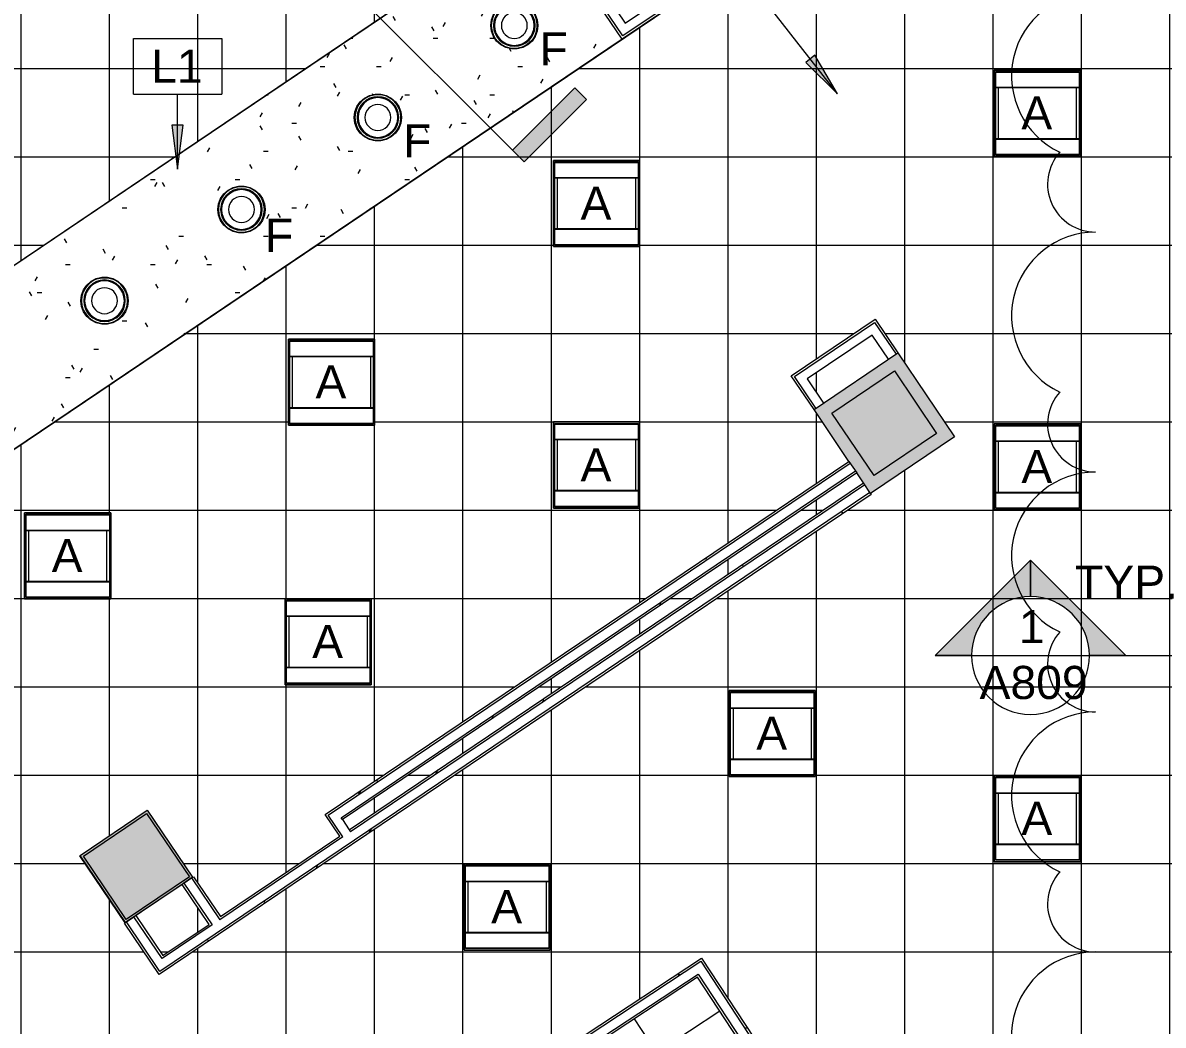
# Model space of a CAD drawing. Header units: inches. Extents: x 240 to 2111, y -1901 to 154.
# Drawn here: x 1155.8 to 1465.5, y -782.6 to -510.4 of the extents above; entities that cross this region are included whole.
import ezdxf

# ---------------------------------------------------------------- set-up
doc = ezdxf.new("R2010")
doc.units = ezdxf.units.IN
doc.header["$MEASUREMENT"] = 0
for name, color, linetype, lineweight in [('8th floor - 800-805 background_dwg', 8, 'Continuous', 9), ('A-ANNO-KEYN', 231, 'Continuous', 9), ('A-CLNG', 13, 'Continuous', 13), ('A-CLNG-PATT', 13, 'Continuous', 13), ('A-WALL', 113, 'Continuous', 13), ('A-Wall-Bldg', 7, 'Continuous', 9), ('A-WALL-PATT', 111, 'Continuous', 13), ('E-LITE-EQPM', 33, 'Continuous', 9), ('E-LITE-EQPM-IDEN', 33, 'Continuous', 9), ('G-ANNO-REVC', 71, 'Continuous', 9), ('G-ANNO-SYMB', 111, 'Continuous', 9), ('I-WALL', 2, 'Continuous', 13)]:
    doc.layers.add(name, color=color, linetype=linetype, lineweight=lineweight)
doc.styles.add('Arial', font='arial.ttf', dxfattribs={"height": 9})
doc.styles.add('Swis721 Lt BT', font='swissl.ttf', dxfattribs={"height": 9})
pattern_1 = [(0, (0, 0), (30.72, 7.68), [1.267, -21.773, 1.267, -21.773, -122.88]), (0, (0, 0), (30.72, 7.68), [-46.08, 1.267, -44.813, 1.267, -21.773, -53.76]), (0, (0, 0), (30.72, 7.68), [-115.2, 1.267, -14.093, 1.267, -37.133]), (120, (11.52, 3.84), (-22.011075, 22.7643), [1.267, -21.773, 1.267, -21.773, -122.88]), (120, (11.52, 3.84), (-22.011075, 22.7643), [-46.08, 1.267, -44.813, 1.267, -21.773, -53.76]), (120, (11.52, 3.84), (-22.011075, 22.7643), [-115.2, 1.267, -14.093, 1.267, -37.133]), (240, (15.36, 19.2), (-8.708925, -30.4443), [1.267, -21.773, 1.267, -21.773, -122.88]), (240, (15.36, 19.2), (-8.708925, -30.4443), [-46.08, 1.267, -44.813, 1.267, -21.773, -53.76]), (240, (15.36, 19.2), (-8.708925, -30.4443), [-115.2, 1.267, -14.093, 1.267, -37.133])]

# ---------------------------------------------------------------- blocks, each defined once
blk = doc.blocks.new('8th floor - 800-805 background_dwg-V1-REFLECTED CEILING PLAN')
at = {"layer": 'A-Wall-Bldg', "color": 253}
for p, q in [((1161.72, 446.46), (1174.02, 428.23)), ((1155.77, 415.92), (1155.74, 415.98))]:
    blk.add_line(p, q, dxfattribs=at)
at = {"layer": 'A-Wall-Bldg', "color": 253, "flags": 128}
blk.add_lwpolyline([(1161.72, 446.46), (1174.01, 428.23), (1155.77, 415.92)], dxfattribs=at)
blk = doc.blocks.new('L-Recessed-Axis-Duo - 2 x 2-V4-REFLECTED CEILING PLAN')
at = {"layer": 'E-LITE-EQPM'}
for p, q in [((-11.7, 11.7), (-11.7, -11.7)), ((11.7, 11.7), (-11.7, 11.7)), ((-11.37, 11.26), (-11.37, 11.27)), ((-11.37, 11.14), (-11.37, 11.26)), ((-11.37, 11.14), (11.38, 11.14)), ((11.32, 11.32), (-11.32, 11.32)), ((-11.32, 11.32), (-11.32, -11.32)), ((11.32, -11.32), (11.32, 11.32)), ((11.38, 11.27), (11.38, 11.26)), ((11.38, 11.26), (11.38, 11.14)), ((11.7, -11.7), (11.7, 11.7)), ((-11.32, 7.03), (11.32, 7.03)), ((-11.32, 7.02), (11.32, 7.02)), ((-11.32, 6.85), (11.32, 6.85)), ((-10.57, 6.86), (-10.57, -6.86)), ((10.57, -6.86), (10.57, 6.86)), ((11.32, -6.85), (-11.32, -6.85)), ((-11.32, -7.02), (11.32, -7.02)), ((-11.32, -7.03), (11.32, -7.03)), ((-11.7, -11.7), (11.7, -11.7)), ((-11.37, -11.26), (-11.37, -11.14)), ((-11.37, -11.14), (11.38, -11.14)), ((-11.37, -11.27), (-11.37, -11.26)), ((-11.32, -11.32), (11.32, -11.32)), ((11.38, -11.14), (11.38, -11.26)), ((11.38, -11.26), (11.38, -11.27))]:
    blk.add_line(p, q, dxfattribs=at)
for points, knots in [([(-11.64, 11.64), (-11.65, 11.65), (-11.65, 11.65), (-11.66, 11.66), (-11.67, 11.67), (-11.68, 11.68), (-11.68, 11.68), (-11.69, 11.69), (-11.69, 11.69), (-11.7, 11.7), (-11.7, 11.7), (-11.7, 11.7), (-11.7, 11.7)], [0, 0, 0, 0, 0.166667, 0.25, 0.333333, 0.416667, 0.5, 0.583333, 0.666667, 0.75, 0.833333, 1, 1, 1, 1]), ([(11.64, 11.64), (11.65, 11.65), (11.65, 11.65), (11.66, 11.66), (11.67, 11.67), (11.68, 11.68), (11.68, 11.68), (11.69, 11.69), (11.69, 11.69), (11.7, 11.7), (11.7, 11.7), (11.7, 11.7), (11.7, 11.7)], [0, 0, 0, 0, 0.166667, 0.25, 0.333333, 0.416667, 0.5, 0.583333, 0.666667, 0.75, 0.833333, 1, 1, 1, 1]), ([(-11.7, -11.7), (-11.7, -11.7), (-11.7, -11.7), (-11.7, -11.7), (-11.69, -11.69), (-11.69, -11.69), (-11.68, -11.68), (-11.68, -11.68), (-11.67, -11.67), (-11.66, -11.66), (-11.65, -11.65), (-11.65, -11.65), (-11.64, -11.64)], [-1, -1, -1, -1, -0.833333, -0.75, -0.666667, -0.583333, -0.5, -0.416667, -0.333333, -0.25, -0.166667, 0, 0, 0, 0]), ([(11.64, -11.64), (11.65, -11.65), (11.65, -11.65), (11.66, -11.66), (11.67, -11.67), (11.68, -11.68), (11.68, -11.68), (11.69, -11.69), (11.69, -11.69), (11.7, -11.7), (11.7, -11.7), (11.7, -11.7), (11.7, -11.7)], [0, 0, 0, 0, 0.166667, 0.25, 0.333333, 0.416667, 0.5, 0.583333, 0.666667, 0.75, 0.833333, 1, 1, 1, 1])]:
    blk.add_open_spline(points, degree=3, knots=knots, dxfattribs=at)
blk = doc.blocks.new('L-Recessed-Axis-Duo - 2 x 2-V5-REFLECTED CEILING PLAN')
at = {"layer": 'E-LITE-EQPM'}
for p, q in [((-11.7, 11.7), (-11.7, -11.7)), ((11.7, 11.7), (-11.7, 11.7)), ((-11.37, 11.26), (-11.37, 11.27)), ((-11.37, 11.14), (-11.37, 11.26)), ((-11.37, 11.14), (11.38, 11.14)), ((11.32, 11.32), (-11.32, 11.32)), ((-11.32, 11.32), (-11.32, -11.32)), ((11.32, -11.32), (11.32, 11.32)), ((11.38, 11.27), (11.38, 11.26)), ((11.38, 11.26), (11.38, 11.14)), ((11.7, -11.7), (11.7, 11.7)), ((-11.32, 7.03), (11.32, 7.03)), ((-11.32, 7.02), (11.32, 7.02)), ((-11.32, 6.85), (11.32, 6.85)), ((-10.57, 6.86), (-10.57, -6.86)), ((10.57, -6.86), (10.57, 6.86)), ((11.32, -6.85), (-11.32, -6.85)), ((-11.32, -7.02), (11.32, -7.02)), ((-11.32, -7.03), (11.32, -7.03)), ((-11.7, -11.7), (11.7, -11.7)), ((-11.37, -11.26), (-11.37, -11.14)), ((-11.37, -11.14), (11.38, -11.14)), ((-11.37, -11.27), (-11.37, -11.26)), ((-11.32, -11.32), (11.32, -11.32)), ((11.38, -11.14), (11.38, -11.26)), ((11.38, -11.26), (11.38, -11.27))]:
    blk.add_line(p, q, dxfattribs=at)
for points, knots in [([(-11.64, 11.64), (-11.65, 11.65), (-11.65, 11.65), (-11.66, 11.66), (-11.67, 11.67), (-11.68, 11.68), (-11.68, 11.68), (-11.69, 11.69), (-11.69, 11.69), (-11.7, 11.7), (-11.7, 11.7), (-11.7, 11.7), (-11.7, 11.7)], [0, 0, 0, 0, 0.166667, 0.25, 0.333333, 0.416667, 0.5, 0.583333, 0.666667, 0.75, 0.833333, 1, 1, 1, 1]), ([(11.64, 11.64), (11.65, 11.65), (11.65, 11.65), (11.66, 11.66), (11.67, 11.67), (11.68, 11.68), (11.68, 11.68), (11.69, 11.69), (11.69, 11.69), (11.7, 11.7), (11.7, 11.7), (11.7, 11.7), (11.7, 11.7)], [0, 0, 0, 0, 0.166667, 0.25, 0.333333, 0.416667, 0.5, 0.583333, 0.666667, 0.75, 0.833333, 1, 1, 1, 1]), ([(-11.7, -11.7), (-11.7, -11.7), (-11.7, -11.7), (-11.7, -11.7), (-11.69, -11.69), (-11.69, -11.69), (-11.68, -11.68), (-11.68, -11.68), (-11.67, -11.67), (-11.66, -11.66), (-11.65, -11.65), (-11.65, -11.65), (-11.64, -11.64)], [-1, -1, -1, -1, -0.833333, -0.75, -0.666667, -0.583333, -0.5, -0.416667, -0.333333, -0.25, -0.166667, 0, 0, 0, 0]), ([(11.64, -11.64), (11.65, -11.65), (11.65, -11.65), (11.66, -11.66), (11.67, -11.67), (11.68, -11.68), (11.68, -11.68), (11.69, -11.69), (11.69, -11.69), (11.7, -11.7), (11.7, -11.7), (11.7, -11.7), (11.7, -11.7)], [0, 0, 0, 0, 0.166667, 0.25, 0.333333, 0.416667, 0.5, 0.583333, 0.666667, 0.75, 0.833333, 1, 1, 1, 1])]:
    blk.add_open_spline(points, degree=3, knots=knots, dxfattribs=at)
blk = doc.blocks.new('L-Pendant Allea - L-Pendant Allea-5451141-REFLECTED CEILING PLAN')
at = {"layer": 'E-LITE-EQPM', "flags": 128}
for points in [[(-6.42, 0), (-6.23, 1.54), (-5.68, 2.98), (-4.81, 4.26), (-3.65, 5.28), (-2.28, 6), (-0.77, 6.37), (0.77, 6.37), (2.28, 6), (3.65, 5.28), (4.81, 4.26), (5.69, 2.98), (6.23, 1.53), (6.42, 0)], [(-6.3, 0), (-6.11, 1.52), (-5.56, 2.95), (-4.68, 4.21), (-3.53, 5.21), (-2.16, 5.91), (-0.67, 6.26), (0.86, 6.24), (2.35, 5.84), (3.69, 5.1), (4.81, 4.06), (5.65, 2.78), (6.15, 1.33), (6.3, 0)], [(6.42, 0), (6.23, -1.54), (5.68, -2.98), (4.81, -4.26), (3.65, -5.28), (2.28, -6), (0.77, -6.37), (-0.77, -6.37), (-2.28, -6), (-3.65, -5.28), (-4.81, -4.26), (-5.69, -2.98), (-6.23, -1.53), (-6.42, 0)], [(6.3, 0), (6.11, -1.52), (5.56, -2.95), (4.68, -4.21), (3.53, -5.21), (2.16, -5.91), (0.67, -6.26), (-0.86, -6.24), (-2.35, -5.84), (-3.69, -5.1), (-4.81, -4.06), (-5.65, -2.78), (-6.15, -1.33), (-6.3, 0)]]:
    blk.add_lwpolyline(points, dxfattribs=at)
at = {"layer": 'E-LITE-EQPM'}
for radius, start, end in [(6.25, 360, 180), (5.65, 360, 180), (5.4, 360, 180), (3.52, 0, 180), (6.25, 180, 360), (5.65, 180, 360), (5.4, 180, 360), (3.52, 180, 0)]:
    blk.add_arc((0, 0), radius, start, end, dxfattribs=at)
blk = doc.blocks.new('L-Recessed-Axis-Duo - 2 x 2-4559999-REFLECTED CEILING PLAN')
at = {"layer": 'E-LITE-EQPM'}
for p, q in [((-11.7, 11.7), (-11.7, -11.7)), ((11.7, 11.7), (-11.7, 11.7)), ((-11.37, 11.26), (-11.37, 11.27)), ((-11.37, 11.14), (-11.37, 11.26)), ((-11.37, 11.14), (11.38, 11.14)), ((11.32, 11.32), (-11.32, 11.32)), ((-11.32, 11.32), (-11.32, -11.32)), ((11.32, -11.32), (11.32, 11.32)), ((11.38, 11.27), (11.38, 11.26)), ((11.38, 11.26), (11.38, 11.14)), ((11.7, -11.7), (11.7, 11.7)), ((-11.32, 7.03), (11.32, 7.03)), ((-11.32, 7.02), (11.32, 7.02)), ((-11.32, 6.85), (11.32, 6.85)), ((-10.57, 6.86), (-10.57, -6.86)), ((10.57, -6.86), (10.57, 6.86)), ((11.32, -6.85), (-11.32, -6.85)), ((-11.32, -7.02), (11.32, -7.02)), ((-11.32, -7.03), (11.32, -7.03)), ((-11.7, -11.7), (11.7, -11.7)), ((-11.37, -11.26), (-11.37, -11.14)), ((-11.37, -11.14), (11.38, -11.14)), ((-11.37, -11.27), (-11.37, -11.26)), ((-11.32, -11.32), (11.32, -11.32)), ((11.38, -11.14), (11.38, -11.26)), ((11.38, -11.26), (11.38, -11.27))]:
    blk.add_line(p, q, dxfattribs=at)
for points, knots in [([(-11.64, 11.64), (-11.65, 11.65), (-11.65, 11.65), (-11.66, 11.66), (-11.67, 11.67), (-11.68, 11.68), (-11.68, 11.68), (-11.69, 11.69), (-11.69, 11.69), (-11.7, 11.7), (-11.7, 11.7), (-11.7, 11.7), (-11.7, 11.7)], [0, 0, 0, 0, 0.166667, 0.25, 0.333333, 0.416667, 0.5, 0.583333, 0.666667, 0.75, 0.833333, 1, 1, 1, 1]), ([(11.64, 11.64), (11.65, 11.65), (11.65, 11.65), (11.66, 11.66), (11.67, 11.67), (11.68, 11.68), (11.68, 11.68), (11.69, 11.69), (11.69, 11.69), (11.7, 11.7), (11.7, 11.7), (11.7, 11.7), (11.7, 11.7)], [0, 0, 0, 0, 0.166667, 0.25, 0.333333, 0.416667, 0.5, 0.583333, 0.666667, 0.75, 0.833333, 1, 1, 1, 1]), ([(-11.7, -11.7), (-11.7, -11.7), (-11.7, -11.7), (-11.7, -11.7), (-11.69, -11.69), (-11.69, -11.69), (-11.68, -11.68), (-11.68, -11.68), (-11.67, -11.67), (-11.66, -11.66), (-11.65, -11.65), (-11.65, -11.65), (-11.64, -11.64)], [-1, -1, -1, -1, -0.833333, -0.75, -0.666667, -0.583333, -0.5, -0.416667, -0.333333, -0.25, -0.166667, 0, 0, 0, 0]), ([(11.64, -11.64), (11.65, -11.65), (11.65, -11.65), (11.66, -11.66), (11.67, -11.67), (11.68, -11.68), (11.68, -11.68), (11.69, -11.69), (11.69, -11.69), (11.7, -11.7), (11.7, -11.7), (11.7, -11.7), (11.7, -11.7)], [0, 0, 0, 0, 0.166667, 0.25, 0.333333, 0.416667, 0.5, 0.583333, 0.666667, 0.75, 0.833333, 1, 1, 1, 1])]:
    blk.add_open_spline(points, degree=3, knots=knots, dxfattribs=at)
blk = doc.blocks.new('Keynote Tag - Keynote Number - Boxed-135510-REFLECTED CEILING PLAN')
at = {"layer": 'A-ANNO-KEYN'}
for p, q in [((-0.125, -0.0792), (-0.125, 0.0781)), ((-0.125, 0.0781), (0.125, 0.0781)), ((0.125, 0.0781), (0.125, -0.0792)), ((-0.125, -0.0792), (0.125, -0.0792))]:
    blk.add_line(p, q, dxfattribs=at)
blk = doc.blocks.new('Drafting View - Section Head - Filled-1367765-REFLECTED CEILING PLAN')
at = {"layer": 'G-ANNO-SYMB'}
h = blk.add_hatch(color=256, dxfattribs=at)
edge = h.paths.add_edge_path(flags=0)
edge.add_line((-0.5202, 0), (-0.25, 0.2702))
edge.add_line((-0.25, 0.2702), (-0.25, 0.1667))
edge.add_arc((-0.25, 0), 0.1667, 90, 180)
edge.add_line((-0.4167, 0), (-0.5202, 0))
h = blk.add_hatch(color=256, dxfattribs=at)
edge = h.paths.add_edge_path(flags=0)
edge.add_line((0.0202, 0), (-0.0833, 0))
edge.add_arc((-0.25, 0), 0.1667, 0, 90)
edge.add_line((-0.25, 0.1667), (-0.25, 0.2702))
edge.add_line((-0.25, 0.2702), (0.0202, 0))
for p, q in [((-0.25, 0.2702), (-0.5202, 0)), ((-0.25, 0.2702), (-0.5202, 0)), ((-0.25, 0.2702), (0.0202, 0)), ((-0.25, 0.1667), (-0.25, 0.2702)), ((0.0202, 0), (-0.25, 0.2702)), ((-0.25, 0.2702), (-0.25, 0.1667)), ((-0.5202, 0), (-0.4167, 0)), ((-0.0833, 0), (0.0202, 0)), ((-0.5202, 0), (-0.4167, 0)), ((-0.4167, 0), (-0.5202, 0)), ((0.0202, 0), (-0.0833, 0)), ((-0.0833, 0), (0.0202, 0))]:
    blk.add_line(p, q, dxfattribs=at)
for start, end in [(0, 180), (360, 180), (90, 180), (0, 90), (180, 360)]:
    blk.add_arc((-0.25, 0), 0.1667, start, end, dxfattribs=at)
blk = doc.blocks.new('Drafting View - 3_32_ x 3_8_-334918-REFLECTED CEILING PLAN')
at = {"layer": 'G-ANNO-SYMB'}
blk.add_hatch(color=256, dxfattribs=at).paths.add_polyline_path([(0, 0.2495), (0, 0), (-0.0469, 0), (-0.0469, 0.2495)], flags=0)
for p, q in [((0, 0.2495), (-0.0469, 0.2495)), ((-0.0469, 0.2495), (-0.0469, 0)), ((0, 0), (0, 0.2495)), ((-0.0469, 0), (0, 0))]:
    blk.add_line(p, q, dxfattribs=at)
blk = doc.blocks.new('Family - ___-5543082-REFLECTED CEILING PLAN')
at = {"layer": 'G-ANNO-REVC'}
for centre, radius, start, end in [((1447.16, -524.84), 22.81, 90, 244.7912), ((1447.16, -554.17), 13.03, 138.1897, 270), ((1447.16, -590.01), 22.81, 90, 244.7912), ((1447.16, -619.34), 13.03, 138.1897, 270), ((1447.16, -655.19), 22.81, 90, 244.7912), ((1447.16, -684.52), 13.03, 138.1897, 270), ((1447.16, -720.36), 22.81, 90, 244.7912), ((1447.16, -749.69), 13.03, 138.1897, 270), ((1447.16, -785.54), 22.81, 90, 244.7912)]:
    blk.add_arc(centre, radius, start, end, dxfattribs=at)

msp = doc.modelspace()

# ---------------------------------------------------------------- hatches: boundary and pattern name
at = {"layer": 'A-ANNO-KEYN'}
for points in [[(1377.05, -529.62), (1370.92, -519.18), (1368.42, -521.12)], [(1197.78, -550.15), (1199.36, -538.15), (1196.2, -538.15)]]:
    msp.add_hatch(color=256, dxfattribs=at).paths.add_polyline_path(points, flags=0)
at = {"layer": 'A-CLNG-PATT'}
h = msp.add_hatch(dxfattribs=at)
h.set_pattern_fill('FP_10', color=256, style=0, pattern_type=2)
h.set_pattern_definition([(90, (1299.315, -690.752), (24, -1e-15), []), (0, (1299.315, -690.752), (0, -24), [])])
h.paths.add_polyline_path([(1591.5, -1234.44), (1591.5, -1153.84), (1633.19, -1153.84), (1633.19, -1063.11), (1469.5, -1063.11), (1469.5, -897.51), (1441.85, -897.51), (1441.85, -867.26), (1468.01, -867.26), (1468.01, -320.96), (1481.61, -287.28), (1421.48, -262.99), (1393.75, -331.7), (1394.39, -332.64), (1415.42, -318.45), (1431.65, -342.51), (1407.43, -358.46), (1393.31, -337.59), (1393.23, -337.64), (1392.04, -335.88), (1363.43, -406.73), (1209.25, -344.49), (1209.22, -344.56), (959.05, -243.48), (850.6, -511.9), (922.08, -617.93), (961.9, -591.09), (1159.1, -883.6), (1340.11, -764.42), (1394.66, -847.26), (1394.34, -847.47), (1394.37, -1133.54), (1463.68, -1133.54), (1463.68, -1151.74), (1463.87, -1151.74), (1463.87, -1187.99), (1463.99, -1187.99), (1463.99, -1234.44), (1539.37, -1234.44)], flags=0)
h.paths.add_polyline_path([(1491.24, -1219.25), (1489.49, -1219.25), (1489.49, -1170.25), (1491.24, -1170.25), (1491.24, -1217.06)], flags=0)
h.paths.add_polyline_path([(1537.62, -1219.25), (1537.62, -1170.25), (1539.37, -1170.25), (1539.37, -1219.25)], flags=0)
h.paths.add_polyline_path([(1489.49, -1123.25), (1489.49, -1074.25), (1491.24, -1074.25), (1491.24, -1123.25)], flags=0)
h.paths.add_polyline_path([(1539.37, -1123.25), (1537.62, -1123.25), (1537.62, -1074.25), (1539.37, -1074.25), (1539.37, -1115.08)], flags=0)
h.paths.add_polyline_path([(1587.37, -1123.25), (1585.62, -1123.25), (1585.62, -1074.25), (1587.37, -1074.25)], flags=0)
h.paths.add_polyline_path([(1438.34, -1121.95), (1419.66, -1121.95), (1419.66, -1098.54), (1443.06, -1098.54), (1443.06, -1121.95)], flags=0)
h.paths.add_polyline_path([(1443.06, -1025.95), (1419.66, -1025.95), (1419.66, -1002.54), (1443.06, -1002.54), (1443.06, -1024.99)], flags=0)
h.paths.add_polyline_path([(1443.06, -930.2), (1419.66, -930.2), (1419.66, -906.79), (1443.06, -906.79), (1443.06, -926.73)], flags=0)
h.paths.add_polyline_path([(1438.34, -834.1), (1419.66, -834.1), (1419.66, -810.69), (1443.06, -810.69), (1443.06, -834.1), (1441.85, -834.1)], flags=0)
h.paths.add_polyline_path([(1204.45, -810.4), (1203.82, -810.4), (1203.82, -786.99), (1227.22, -786.99), (1227.22, -810.4), (1211.75, -810.4)], flags=0)
h.paths.add_polyline_path([(1154.95, -810.4), (1131.55, -810.4), (1131.55, -786.99), (1154.95, -786.99), (1154.95, -808.82)], flags=0)
h.paths.add_polyline_path([(1192.78, -768.9), (1183.37, -754.94), (1183.63, -754.76), (1171.33, -736.52), (1189.57, -724.22), (1201.87, -742.46), (1202.13, -742.29), (1209.45, -753.14), (1241.84, -731.3), (1237.87, -725.43), (1380.17, -629.48), (1364.52, -606.26), (1387.32, -590.88), (1408.86, -622.83), (1386.06, -638.2), (1386.23, -638.46), (1192.95, -768.78)], flags=0)
h.paths.add_polyline_path([(1193.8, -763.69), (1206.34, -755.24), (1199.02, -744.38), (1186.48, -752.84), (1193.64, -763.46)], flags=0)
h.paths.add_polyline_path([(1275.64, -762.21), (1275.64, -738.81), (1299.04, -738.81), (1299.04, -762.21), (1277.54, -762.21)], flags=0)
h.paths.add_polyline_path([(1083.51, -738.91), (1083.51, -715.51), (1106.91, -715.51), (1106.91, -738.91), (1087.5, -738.91)], flags=0)
h.paths.add_polyline_path([(1419.66, -738.22), (1419.66, -714.82), (1443.06, -714.82), (1443.06, -738.22), (1423.72, -738.22)], flags=0)
h.paths.add_polyline_path([(1244.43, -729.55), (1384.14, -635.35), (1382.27, -632.59), (1242.56, -726.79)], flags=0)
h.paths.add_polyline_path([(1347.64, -715.12), (1347.64, -691.71), (1371.04, -691.71), (1371.04, -715.12), (1350.63, -715.12)], flags=0)
h.paths.add_polyline_path([(1233.68, -690.19), (1227.01, -690.19), (1227.01, -666.79), (1250.41, -666.79), (1250.41, -690.19), (1240.99, -690.19)], flags=0)
h.paths.add_polyline_path([(1160.59, -666.86), (1156.25, -666.86), (1156.25, -643.46), (1179.65, -643.46), (1179.65, -666.86), (1167.9, -666.86)], flags=0)
h.paths.add_polyline_path([(1036.33, -666.66), (1035.51, -666.66), (1035.51, -643.25), (1058.91, -643.25), (1058.91, -666.66), (1043.64, -666.66)], flags=0)
h.paths.add_polyline_path([(1114.48, -652.42), (1090.74, -617.22), (1108.98, -604.92), (1109.55, -605.76), (1295.39, -480.45), (1294.76, -479.51), (1313, -467.21), (1313.63, -468.15), (1313.71, -468.1), (1336.87, -502.46), (1114.48, -652.42)], flags=0)
h.paths.add_polyline_path([(1419.66, -642.67), (1419.66, -619.27), (1443.06, -619.27), (1443.06, -642.67), (1423.72, -642.67)], flags=0)
h.paths.add_polyline_path([(1323.31, -642.19), (1299.91, -642.19), (1299.91, -618.79), (1323.31, -618.79), (1323.31, -639.82)], flags=0)
h.paths.add_polyline_path([(1227.91, -619.67), (1227.91, -596.27), (1251.31, -596.27), (1251.31, -619.67), (1233.68, -619.67)], flags=0)
h.paths.add_polyline_path([(1373.27, -613.65), (1390.89, -601.77), (1386.47, -595.22), (1368.86, -607.1), (1373.13, -613.44)], flags=0)
h.paths.add_polyline_path([(1306.77, -571.12), (1299.91, -571.12), (1299.91, -547.72), (1323.31, -547.72), (1323.31, -571.12), (1314.08, -571.12)], flags=0)
h.paths.add_polyline_path([(961.9, -547.39), (939.58, -547.39), (939.58, -523.99), (962.99, -523.99), (962.99, -547.39)], flags=0)
h.paths.add_polyline_path([(1438.34, -546.6), (1419.66, -546.6), (1419.66, -523.2), (1443.06, -523.2), (1443.06, -546.6)], flags=0)
h.paths.add_polyline_path([(1145.97, -546.42), (1131.58, -546.39), (1131.58, -523.02), (1154.99, -523.02), (1154.99, -546.42), (1153.28, -546.42)], flags=0)
h.paths.add_polyline_path([(1059.06, -546.39), (1035.66, -546.39), (1035.66, -522.99), (1059.06, -523.02), (1059.06, -545.49)], flags=0)
h.paths.add_polyline_path([(936.14, -506.49), (914.14, -506.49), (914.14, -484.49), (936.14, -484.49)], flags=0)
h.paths.add_polyline_path([(939.58, -451.39), (939.58, -427.99), (962.99, -427.99), (962.99, -451.39), (941.31, -451.39)], flags=0)
h.paths.add_polyline_path([(1138.66, -451.39), (1131.58, -451.39), (1131.58, -427.99), (1154.99, -427.99), (1154.99, -451.39), (1145.97, -451.39)], flags=0)
h.paths.add_polyline_path([(1328.7, -451.39), (1323.58, -451.39), (1323.58, -427.99), (1346.99, -427.99), (1346.99, -451.39), (1336.01, -451.39)], flags=0)
h.paths.add_polyline_path([(1058.26, -450.39), (1035.66, -450.39), (1035.66, -426.99), (1059.06, -426.99), (1059.06, -450.39)], flags=0)
h.paths.add_polyline_path([(1240.99, -450.39), (1227.66, -450.39), (1227.66, -426.99), (1251.06, -426.99), (1251.06, -450.39), (1248.3, -450.39)], flags=0)
h.paths.add_polyline_path([(1419.66, -450.39), (1419.66, -426.99), (1443.06, -426.99), (1443.06, -450.39), (1423.72, -450.39)], flags=0)
h.paths.add_polyline_path([(1419.66, -378.53), (1419.66, -355.13), (1443.06, -355.13), (1443.06, -378.53), (1423.72, -378.53)], flags=0)
h.paths.add_polyline_path([(941.31, -355.39), (939.58, -355.39), (939.58, -331.99), (962.99, -331.99), (962.99, -355.39), (948.62, -355.39)], flags=0)
h.paths.add_polyline_path([(1145.97, -354.42), (1131.58, -354.39), (1131.58, -331.02), (1154.99, -331.02), (1154.99, -354.42), (1153.28, -354.42)], flags=0)
h.paths.add_polyline_path([(1035.66, -354.39), (1035.66, -330.99), (1059.06, -331.02), (1059.06, -354.39), (1036.33, -354.39)], flags=0)
h = msp.add_hatch(dxfattribs=at)
h.set_pattern_fill('FP_2', color=256, style=0, pattern_type=2)
h.set_pattern_definition(pattern_1)
h.paths.add_polyline_path([(1132.72, -640.13), (1318.56, -514.81), (1295.39, -480.45), (1109.55, -605.76), (1132.72, -640.12)], flags=0)
h.paths.add_polyline_path([(1141.71, -617.21), (1140, -617.17), (1138.41, -616.74), (1137.08, -615.97), (1135.85, -614.78), (1135.04, -613.43), (1134.62, -612.11), (1134.47, -610.84), (1134.66, -609.43), (1135.14, -608.03), (1135.9, -606.84), (1137.19, -605.61), (1138.66, -604.85), (1140.09, -604.47), (1141.79, -604.5), (1143.38, -604.94), (1144.71, -605.71), (1145.94, -606.9), (1146.75, -608.25), (1147.16, -609.57), (1147.31, -610.84), (1147.11, -612.3), (1146.64, -613.65), (1145.88, -614.84), (1144.59, -616.07), (1143.16, -616.82), (1141.76, -617.19)], flags=0)
h.paths.add_polyline_path([(1178.77, -592.22), (1177.05, -592.18), (1175.47, -591.75), (1174.14, -590.98), (1172.91, -589.79), (1172.09, -588.44), (1171.68, -587.12), (1171.53, -585.85), (1171.72, -584.44), (1172.2, -583.04), (1172.96, -581.85), (1174.25, -580.62), (1175.69, -579.87), (1177.15, -579.48), (1178.85, -579.52), (1180.44, -579.95), (1181.77, -580.72), (1182.98, -581.89), (1183.81, -583.26), (1184.22, -584.58), (1184.37, -585.85), (1184.18, -587.26), (1183.7, -588.66), (1182.94, -589.85), (1181.65, -591.08), (1180.22, -591.83), (1178.82, -592.2)], flags=0)
h.paths.add_polyline_path([(1215.97, -567.44), (1214.25, -567.4), (1212.67, -566.97), (1211.34, -566.2), (1210.12, -565.03), (1209.29, -563.66), (1208.88, -562.34), (1208.73, -561.07), (1208.92, -559.66), (1209.4, -558.26), (1210.16, -557.07), (1211.45, -555.84), (1212.89, -555.09), (1214.35, -554.7), (1216.05, -554.74), (1217.64, -555.17), (1219.06, -556.03), (1220.2, -557.13), (1221.01, -558.48), (1221.42, -559.8), (1221.57, -561.07), (1221.38, -562.48), (1220.9, -563.88), (1220.07, -565.14), (1218.85, -566.3), (1217.42, -567.05), (1216.02, -567.42)], flags=0)
h.paths.add_polyline_path([(1253.03, -542.45), (1251.31, -542.41), (1249.72, -541.98), (1248.3, -541.13), (1247.17, -540.02), (1246.35, -538.67), (1245.94, -537.35), (1245.79, -536.08), (1245.98, -534.67), (1246.46, -533.27), (1247.22, -532.08), (1248.51, -530.85), (1249.95, -530.1), (1251.41, -529.71), (1253.11, -529.75), (1254.7, -530.18), (1256.03, -530.95), (1257.26, -532.14), (1258.07, -533.49), (1258.48, -534.81), (1258.63, -536.08), (1258.44, -537.49), (1257.96, -538.89), (1257.2, -540.08), (1255.91, -541.31), (1254.47, -542.06), (1253.08, -542.43)], flags=0)
h.paths.add_polyline_path([(1290.09, -517.46), (1288.37, -517.43), (1286.78, -516.99), (1285.45, -516.22), (1284.24, -515.05), (1283.41, -513.68), (1283, -512.36), (1282.85, -511.09), (1283.04, -509.68), (1283.52, -508.28), (1284.28, -507.09), (1285.57, -505.86), (1287.01, -505.11), (1288.47, -504.72), (1290.17, -504.76), (1291.76, -505.19), (1293.09, -505.96), (1294.31, -507.15), (1295.13, -508.5), (1295.54, -509.82), (1295.69, -511.09), (1295.5, -512.5), (1295.02, -513.9), (1294.26, -515.09), (1292.97, -516.32), (1291.53, -517.07), (1290.14, -517.44)], flags=0)
h = msp.add_hatch(dxfattribs=at)
h.set_pattern_fill('FP_21', color=256, style=0, pattern_type=2)
h.set_pattern_definition([(303.363, (1341.092, -810.103), (-20.045, -13.1986), []), (213.363, (1341.092, -810.103), (-13.1986, 20.045), [])])
h.paths.add_polyline_path([(1332.65, -888.1), (1350.63, -876.21), (1391.21, -848.84), (1339.04, -769.61), (1280.16, -808.38), (1332.23, -887.47)], flags=0)
h.paths.add_polyline_path([(1334.07, -842.77), (1321.2, -823.22), (1340.75, -810.35), (1353.62, -829.9), (1336.01, -841.49)], flags=0)
at = {"layer": 'A-WALL'}
for points in [[(1387, -633.34), (1404, -621.88), (1392.54, -604.89), (1375.54, -616.35), (1386.23, -632.2)], [(1183.8, -753.89), (1201, -742.29), (1189.4, -725.09), (1172.2, -736.69), (1183.73, -753.8)]]:
    msp.add_hatch(color=250, dxfattribs=at).paths.add_polyline_path(points, flags=0)
at = {"layer": 'A-WALL-PATT', "lineweight": 9}
h = msp.add_hatch(dxfattribs=at)
h.set_pattern_fill('FP_2', color=256, style=0, pattern_type=2)
h.set_pattern_definition(pattern_1)
h.paths.add_polyline_path([(1318.21, -514.29), (1318.73, -513.94), (1307.58, -497.4), (1307.06, -497.75), (1317.98, -513.94)], flags=0)
for points in [[(1405.96, -624.78), (1408.86, -622.83), (1393.48, -600.03), (1390.58, -601.98), (1404.64, -622.84)], [(1375.54, -616.35), (1392.54, -604.89), (1390.58, -601.98), (1373.59, -613.44)], [(1384.1, -635.3), (1387, -633.34), (1373.59, -613.44), (1370.68, -615.4), (1382.78, -633.34)], [(1386.06, -638.2), (1405.96, -624.78), (1404, -621.88), (1384.1, -635.3), (1385.88, -637.94)]]:
    msp.add_hatch(color=7, dxfattribs=at).paths.add_polyline_path(points, flags=0)
h = msp.add_hatch(dxfattribs=at)
h.set_pattern_fill('FP_2', color=256, style=0, pattern_type=2)
h.set_pattern_definition(pattern_1)
h.paths.add_polyline_path([(1238.74, -725.6), (1380.52, -629.99), (1380.17, -629.48), (1238.39, -725.08), (1238.63, -725.43)], flags=0)
h = msp.add_hatch(dxfattribs=at)
h.set_pattern_fill('FP_2', color=256, style=0, pattern_type=2)
h.set_pattern_definition(pattern_1)
h.paths.add_polyline_path([(1242.56, -726.79), (1382.27, -632.59), (1381.92, -632.07), (1242.21, -726.27)], flags=0)
h = msp.add_hatch(dxfattribs=at)
h.set_pattern_fill('FP_2', color=256, style=0, pattern_type=2)
h.set_pattern_definition(pattern_1)
h.paths.add_polyline_path([(1192.78, -768.9), (1386.23, -638.46), (1385.88, -637.94), (1192.44, -768.38)], flags=0)
h = msp.add_hatch(dxfattribs=at)
h.set_pattern_fill('FP_2', color=256, style=0, pattern_type=2)
h.set_pattern_definition(pattern_1)
h.paths.add_polyline_path([(1193.63, -764.56), (1207.21, -755.41), (1206.86, -754.89), (1193.28, -764.04)], flags=0)
h.paths.add_polyline_path([(1209.28, -754.01), (1242.68, -731.44), (1242.35, -730.95), (1208.93, -753.49)], flags=0)
h.paths.add_polyline_path([(1244.78, -730.07), (1384.49, -635.87), (1384.14, -635.35), (1244.43, -729.55)], flags=0)
at = {"layer": 'A-WALL-PATT'}
h = msp.add_hatch(color=250, dxfattribs=at)
h.paths.add_polyline_path([(1183.63, -754.76), (1201.87, -742.46), (1189.57, -724.22), (1171.33, -736.52), (1183.04, -753.89)], flags=0)
h.paths.add_polyline_path([(1183.8, -753.89), (1172.2, -736.69), (1189.4, -725.09), (1201, -742.29), (1183.94, -753.8)], flags=0)
at = {"layer": 'A-WALL-PATT', "lineweight": 9}
h = msp.add_hatch(dxfattribs=at)
h.set_pattern_fill('FP_2', color=256, style=0, pattern_type=2)
h.set_pattern_definition(pattern_1)
h.paths.add_polyline_path([(1162.19, -882.31), (1179.15, -871.14), (1178.81, -870.62), (1161.85, -881.79)], flags=0)
h.paths.add_polyline_path([(1209.22, -851.35), (1244.3, -828.25), (1243.96, -827.73), (1208.88, -850.82), (1209.2, -851.32)], flags=0)
h.paths.add_polyline_path([(1274.37, -808.45), (1278.75, -805.56), (1278.41, -805.04), (1274.02, -807.93)], flags=0)
h.paths.add_polyline_path([(1308.82, -785.77), (1340.45, -764.94), (1340.11, -764.42), (1308.48, -785.24)], flags=0)
h = msp.add_hatch(dxfattribs=at)
h.set_pattern_fill('FP_2', color=256, style=0, pattern_type=2)
h.set_pattern_definition(pattern_1)
h.paths.add_polyline_path([(1394.14, -847.61), (1394.66, -847.26), (1340.45, -764.94), (1339.93, -765.28), (1392.05, -844.44)], flags=0)
h = msp.add_hatch(dxfattribs=at)
h.set_pattern_fill('FP_2', color=256, style=0, pattern_type=2)
h.set_pattern_definition(pattern_1)
h.paths.add_polyline_path([(1163.91, -884.92), (1180.87, -873.75), (1180.53, -873.23), (1163.57, -884.4)], flags=0)
h.paths.add_polyline_path([(1210.94, -853.96), (1215.47, -850.98), (1215.12, -850.45), (1210.6, -853.43)], flags=0)
h.paths.add_polyline_path([(1217.55, -849.6), (1246.02, -830.86), (1245.67, -830.34), (1217.21, -849.08), (1217.33, -849.26)], flags=0)
h.paths.add_polyline_path([(1276.09, -811.06), (1277.55, -810.1), (1277.2, -809.58), (1275.74, -810.54)], flags=0)
h.paths.add_polyline_path([(1279.63, -808.72), (1280.47, -808.17), (1280.13, -807.65), (1279.29, -808.2), (1279.46, -808.45)], flags=0)
h.paths.add_polyline_path([(1310.54, -788.38), (1339.56, -769.27), (1339.22, -768.74), (1310.19, -787.85)], flags=0)
h = msp.add_hatch(dxfattribs=at)
h.set_pattern_fill('FP_2', color=256, style=0, pattern_type=2)
h.set_pattern_definition(pattern_1)
h.paths.add_polyline_path([(1391.53, -849.33), (1392.05, -848.98), (1339.56, -769.27), (1339.04, -769.61), (1391.3, -848.98)], flags=0)

# ---------------------------------------------------------------- linework, layer by layer
at = {"layer": 'A-ANNO-KEYN'}
for p, q in [((1377.05, -529.62), (1352.72, -498.42)), ((1370.92, -519.18), (1368.42, -521.12)), ((1377.05, -529.62), (1370.92, -519.18)), ((1368.42, -521.12), (1377.05, -529.62)), ((1197.78, -550.15), (1197.78, -529.72)), ((1199.36, -538.15), (1196.2, -538.15)), ((1196.2, -538.15), (1197.78, -550.15)), ((1197.78, -550.15), (1199.36, -538.15))]:
    msp.add_line(p, q, dxfattribs=at)
at = {"layer": 'A-CLNG'}
for p, q in [((1295.39, -480.45), (1109.55, -605.77)), ((1109.55, -605.76), (1295.39, -480.45)), ((1114.48, -652.42), (1336.88, -502.46)), ((1318.56, -514.81), (1132.72, -640.13)), ((1443.06, -523.2), (1419.66, -523.2)), ((1419.66, -523.2), (1419.66, -546.6)), ((1443.06, -546.6), (1443.06, -523.2)), ((1323.31, -547.72), (1299.91, -547.72)), ((1299.91, -547.72), (1299.91, -571.12)), ((1323.31, -571.12), (1323.31, -547.72)), ((1419.66, -546.6), (1443.06, -546.6)), ((1299.91, -571.12), (1323.31, -571.12)), ((1251.31, -596.27), (1227.91, -596.27)), ((1227.91, -596.27), (1227.91, -619.67)), ((1251.31, -619.67), (1251.31, -596.27)), ((1323.31, -618.79), (1299.91, -618.79)), ((1299.91, -618.79), (1299.91, -642.19)), ((1323.31, -642.19), (1323.31, -618.79)), ((1443.06, -619.27), (1419.66, -619.27)), ((1419.66, -619.27), (1419.66, -642.67)), ((1443.06, -642.67), (1443.06, -619.27)), ((1227.91, -619.67), (1251.31, -619.67)), ((1179.65, -643.46), (1156.25, -643.46)), ((1156.25, -643.46), (1156.25, -666.86)), ((1179.65, -666.86), (1179.65, -643.46)), ((1299.91, -642.19), (1323.31, -642.19)), ((1419.66, -642.67), (1443.06, -642.67)), ((1156.25, -666.86), (1179.65, -666.86)), ((1250.41, -666.79), (1227.01, -666.79)), ((1227.01, -666.79), (1227.01, -690.19)), ((1250.41, -690.19), (1250.41, -666.79)), ((1227.01, -690.19), (1250.41, -690.19)), ((1371.04, -691.71), (1347.64, -691.71)), ((1347.64, -691.71), (1347.64, -715.12)), ((1371.04, -715.12), (1371.04, -691.71)), ((1347.64, -715.12), (1371.04, -715.12)), ((1443.06, -714.82), (1419.66, -714.82)), ((1419.66, -714.82), (1419.66, -738.22)), ((1443.06, -738.22), (1443.06, -714.82)), ((1299.04, -738.81), (1275.64, -738.81)), ((1275.64, -738.81), (1275.64, -762.21)), ((1299.04, -762.21), (1299.04, -738.81)), ((1419.66, -738.22), (1443.06, -738.22)), ((1275.64, -762.21), (1299.04, -762.21))]:
    msp.add_line(p, q, dxfattribs=at)
at = {"layer": 'A-WALL'}
for p, q in [((1318.73, -513.94), (1307.58, -497.4)), ((1336.01, -502.29), (1318.73, -513.94)), ((1365.39, -606.43), (1387.15, -591.75)), ((1387.15, -591.75), (1392.96, -600.38)), ((1371.2, -615.05), (1365.39, -606.43)), ((1238.74, -725.6), (1380.52, -629.99)), ((1380.17, -629.48), (1382.27, -632.59)), ((1242.21, -726.27), (1381.92, -632.07)), ((1385.88, -637.94), (1192.95, -768.03)), ((1384.49, -635.87), (1244.78, -730.07)), ((1242.7, -731.47), (1238.74, -725.6)), ((1242.56, -726.79), (1242.21, -726.27)), ((1244.43, -729.55), (1244.78, -730.07)), ((1242.7, -731.47), (1209.28, -754.01)), ((1201.61, -742.64), (1209.28, -754.01)), ((1199.54, -744.04), (1207.21, -755.41)), ((1192.95, -768.03), (1183.89, -754.59)), ((1193.63, -764.56), (1185.96, -753.19)), ((1207.21, -755.41), (1193.63, -764.56)), ((1308.82, -785.77), (1339.93, -765.28)), ((1339.93, -765.28), (1394.14, -847.61)), ((1310.19, -787.85), (1339.22, -768.74)), ((1339.22, -768.74), (1392.05, -848.98))]:
    msp.add_line(p, q, dxfattribs=at)
at = {"layer": 'A-WALL', "lineweight": 9}
for p, q in [((1375.54, -616.35), (1392.54, -604.89)), ((1392.54, -604.89), (1404, -621.88)), ((1387, -633.34), (1375.54, -616.35)), ((1404, -621.88), (1387, -633.34)), ((1201.61, -742.64), (1199.54, -744.04)), ((1185.96, -753.19), (1183.89, -754.59))]:
    msp.add_line(p, q, dxfattribs=at)
at = {"layer": 'A-WALL', "color": 55}
for p, q in [((1386.06, -638.2), (1384.14, -635.35)), ((1172.2, -736.69), (1189.4, -725.09)), ((1189.4, -725.09), (1201, -742.29)), ((1183.8, -753.89), (1172.2, -736.69)), ((1201, -742.29), (1183.8, -753.89))]:
    msp.add_line(p, q, dxfattribs=at)
at = {"layer": 'A-WALL', "color": 8, "lineweight": 20}
for p, q in [((1171.33, -736.52), (1189.57, -724.22)), ((1189.57, -724.22), (1201.87, -742.46)), ((1183.63, -754.76), (1171.33, -736.52)), ((1199.02, -744.38), (1186.48, -752.84))]:
    msp.add_line(p, q, dxfattribs=at)
at = {"layer": 'G-ANNO-SYMB'}
for p, q in [((1244.47, -500.66), (1288.79, -544.97)), ((1413.49, -682.23), (1445.49, -682.23)), ((1453.49, -682.23), (1488.19, -682.23))]:
    msp.add_line(p, q, dxfattribs=at)
at = {"layer": 'I-WALL'}
for p, q in [((1318.56, -514.81), (1307.06, -497.75)), ((1309.65, -496.01), (1319.4, -510.47)), ((1319.4, -510.47), (1332.54, -501.62)), ((1336.87, -502.46), (1318.56, -514.81)), ((1364.52, -606.26), (1387.32, -590.88)), ((1387.32, -590.88), (1393.48, -600.03)), ((1386.47, -595.22), (1368.86, -607.1)), ((1390.89, -601.77), (1386.47, -595.22)), ((1370.68, -615.4), (1364.52, -606.26)), ((1368.86, -607.1), (1373.27, -613.65)), ((1237.87, -725.43), (1380.17, -629.48)), ((1382.27, -632.59), (1242.56, -726.79)), ((1244.43, -729.55), (1384.14, -635.35)), ((1386.23, -638.46), (1192.78, -768.9)), ((1386.06, -638.2), (1386.23, -638.46)), ((1241.84, -731.3), (1237.87, -725.43)), ((1242.56, -726.79), (1244.43, -729.55)), ((1209.45, -753.14), (1241.84, -731.3)), ((1201.87, -742.46), (1202.13, -742.29)), ((1202.13, -742.29), (1209.45, -753.14)), ((1206.34, -755.24), (1199.02, -744.38)), ((1183.37, -754.94), (1183.63, -754.76)), ((1192.78, -768.9), (1183.37, -754.94)), ((1186.48, -752.84), (1193.8, -763.69)), ((1193.8, -763.69), (1206.34, -755.24)), ((1308.48, -785.24), (1340.11, -764.42)), ((1340.11, -764.42), (1394.66, -847.26)), ((1339.04, -769.61), (1310.54, -788.38)), ((1391.53, -849.33), (1339.04, -769.61))]:
    msp.add_line(p, q, dxfattribs=at)
at = {"layer": 'I-WALL', "color": 8, "lineweight": 20}
for p, q in [((1370.68, -615.4), (1393.48, -600.03)), ((1393.48, -600.03), (1408.86, -622.83)), ((1380.17, -629.48), (1370.68, -615.4)), ((1408.86, -622.83), (1386.06, -638.2)), ((1384.14, -635.35), (1382.27, -632.59))]:
    msp.add_line(p, q, dxfattribs=at)
at = {"layer": 'I-WALL', "lineweight": 9}
for p, q in [((1199.54, -744.04), (1201.61, -742.64)), ((1183.89, -754.59), (1185.96, -753.19))]:
    msp.add_line(p, q, dxfattribs=at)

# ---------------------------------------------------------------- block references
at = {"layer": '8th floor - 800-805 background_dwg', "color": 253, "rotation": 270.0000000000001}
msp.add_blockref('8th floor - 800-805 background_dwg-V1-REFLECTED CEILING PLAN', (755.37, 419.18), dxfattribs=at)
msp.add_blockref('8th floor - 800-805 background_dwg-V1-REFLECTED CEILING PLAN', (755.37, 419.18), dxfattribs=at)
msp.add_blockref('8th floor - 800-805 background_dwg-V1-REFLECTED CEILING PLAN', (755.37, 419.18), dxfattribs=at)
msp.add_blockref('8th floor - 800-805 background_dwg-V1-REFLECTED CEILING PLAN', (755.37, 419.18), dxfattribs=at)
at = {"layer": 'A-ANNO-KEYN', "xscale": 95.99999999999994, "yscale": 95.99999999999994, "zscale": 95.99999999999994}
msp.add_blockref('Keynote Tag - Keynote Number - Boxed-135510-REFLECTED CEILING PLAN', (1197.78, -522.11), dxfattribs=at)
at = {"layer": 'E-LITE-EQPM', "rotation": 179.9999749188097}
for p in [(1289.27, -511.09), (1252.21, -536.08), (1215.15, -561.07), (1177.95, -585.85)]:
    msp.add_blockref('L-Pendant Allea - L-Pendant Allea-5451141-REFLECTED CEILING PLAN', p, dxfattribs=at)
at = {"layer": 'E-LITE-EQPM', "extrusion": (0, 0, -1), "rotation": 180}
for name, p in [('L-Recessed-Axis-Duo - 2 x 2-V4-REFLECTED CEILING PLAN', (-1431.36, -534.9)), ('L-Recessed-Axis-Duo - 2 x 2-4559999-REFLECTED CEILING PLAN', (-1311.61, -559.42)), ('L-Recessed-Axis-Duo - 2 x 2-V4-REFLECTED CEILING PLAN', (-1239.61, -607.97)), ('L-Recessed-Axis-Duo - 2 x 2-4559999-REFLECTED CEILING PLAN', (-1311.61, -630.49)), ('L-Recessed-Axis-Duo - 2 x 2-V4-REFLECTED CEILING PLAN', (-1431.36, -630.97)), ('L-Recessed-Axis-Duo - 2 x 2-V5-REFLECTED CEILING PLAN', (-1167.95, -655.16)), ('L-Recessed-Axis-Duo - 2 x 2-V5-REFLECTED CEILING PLAN', (-1238.71, -678.49)), ('L-Recessed-Axis-Duo - 2 x 2-V4-REFLECTED CEILING PLAN', (-1359.34, -703.42)), ('L-Recessed-Axis-Duo - 2 x 2-V4-REFLECTED CEILING PLAN', (-1431.36, -726.52)), ('L-Recessed-Axis-Duo - 2 x 2-V4-REFLECTED CEILING PLAN', (-1287.34, -750.51))]:
    msp.add_blockref(name, p, dxfattribs=at)
at = {"layer": 'G-ANNO-REVC'}
msp.add_blockref('Family - ___-5543082-REFLECTED CEILING PLAN', (0, 0), dxfattribs=at)
at = {"layer": 'G-ANNO-SYMB', "xscale": 95.99999999999994, "yscale": 95.99999999999994, "zscale": 95.99999999999994, "rotation": 314.9999999999995}
msp.add_blockref('Drafting View - Section Head - Filled-1367765-REFLECTED CEILING PLAN', (1244.47, -500.66), dxfattribs=at)
at = {"layer": 'G-ANNO-SYMB', "extrusion": (0, 0, -1), "xscale": 95.99999999999994, "yscale": 95.99999999999994, "zscale": 95.99999999999994, "rotation": 45.00000000000068}
msp.add_blockref('Drafting View - 3_32_ x 3_8_-334918-REFLECTED CEILING PLAN', (-1288.79, -544.97), dxfattribs=at)
at = {"layer": 'G-ANNO-SYMB', "xscale": 95.99999999999994, "yscale": 95.99999999999994, "zscale": 95.99999999999994}
msp.add_blockref('Drafting View - Section Head - Filled-1367765-REFLECTED CEILING PLAN', (1453.49, -682.23), dxfattribs=at)

# ---------------------------------------------------------------- texts
at = {"layer": 'A-ANNO-KEYN', "insert": (1190.63, -517.66), "char_height": 9, "width": 16.968, "attachment_point": 1, "style": 'Arial'}
msp.add_mtext('L1', dxfattribs=at)
at = {"layer": 'E-LITE-EQPM-IDEN', "char_height": 9, "attachment_point": 1, "style": 'Arial'}
for s, insert, width in [('F', (1296.11, -512.92), 9.393), ('A', (1427.01, -530.31), 10.302), ('F', (1259.05, -537.91), 9.393), ('A', (1307.26, -554.83), 10.302), ('F', (1221.54, -563.6), 9.393), ('A', (1235.26, -603.38), 10.302), ('A', (1307.26, -625.9), 10.302), ('A', (1427.01, -626.38), 10.302), ('A', (1163.6, -650.57), 10.302), ('A', (1234.36, -673.9), 10.302), ('A', (1354.99, -698.83), 10.302), ('A', (1427.01, -721.93), 10.302), ('A', (1282.99, -745.92), 10.302)]:
    msp.add_mtext(s, dxfattribs=dict(at, insert=insert, width=width))
at = {"layer": 'G-ANNO-SYMB', "char_height": 9, "attachment_point": 1, "style": 'Swis721 Lt BT'}
for s, insert, width in [('TYP.', (1441.6, -657.81), 30.603), ('1', (1426.3, -669.85), 8.181), ('A809', (1415.66, -685.04), 33.936)]:
    msp.add_mtext(s, dxfattribs=dict(at, insert=insert, width=width))

doc.saveas('drawing.dxf')
